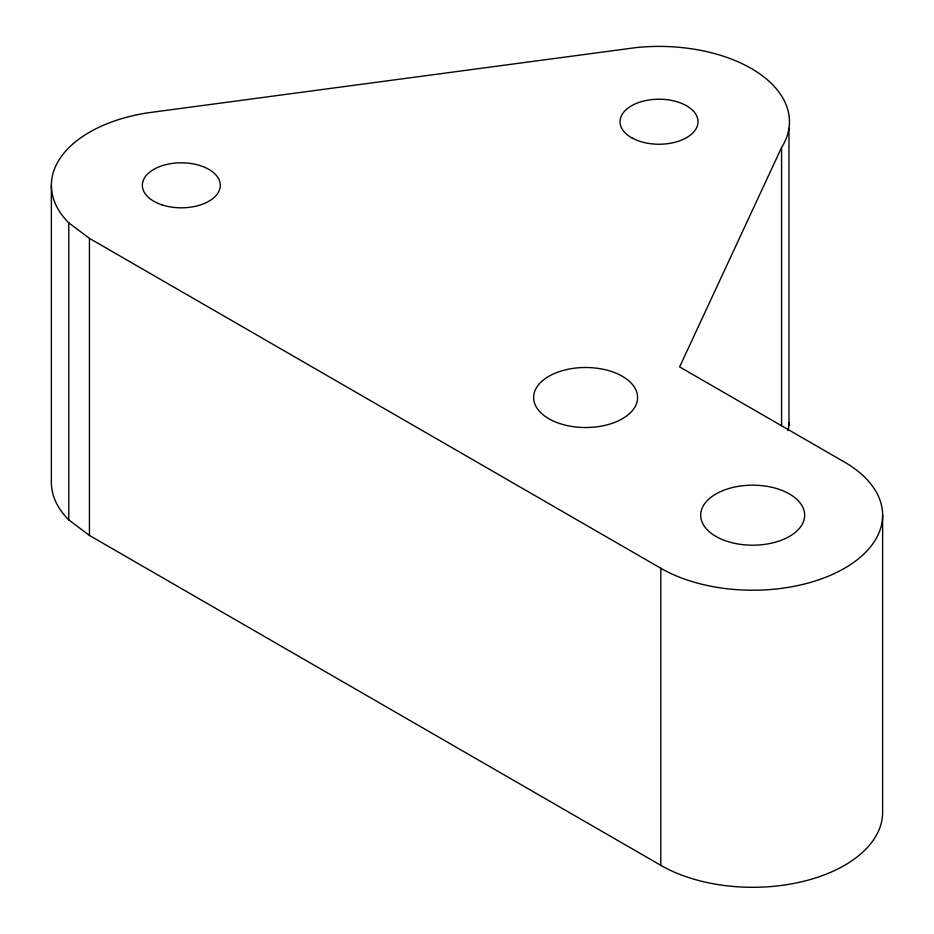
<?xml version="1.0" encoding="UTF-8"?>
<svg xmlns="http://www.w3.org/2000/svg" width="934" height="934" viewBox="0 0 934 934"><rect width="100%" height="100%" fill="white"/><g stroke="black" fill="none" stroke-linecap="round" stroke-linejoin="round"><path stroke-width="1.4" d="M781.583 147.502L679.625 366.91L844.569 462.143A129.943 75.024 0 0 1 844.569 568.246A129.943 75.024 0 0 1 660.793 568.246L89.43 238.368L68.777 222.829A129.943 75.024 0 0 1 147.689 112.851L636.404 47.552A130.445 75.315 0 0 1 781.583 147.502L781.583 425.659M51.37 185.317L51.37 482.399A129.943 75.024 0 0 0 68.777 519.911L89.43 535.451L660.793 865.328A129.943 75.024 0 0 0 802.411 881.591A129.943 75.024 0 0 0 882.63 812.276L882.63 515.194M788.961 128.308L788.961 425.39M660.793 568.246L660.793 865.328M89.43 238.368L89.43 535.451M68.777 222.829L68.777 519.911M789.3 422.6A130.445 75.315 0 0 1 787.864 430.597M161.827 204.803A38.983 22.509 0 0 0 220.296 185.317A38.983 22.509 0 0 0 161.827 165.82A38.983 22.509 0 0 0 161.827 204.803M559.629 423.511A51.977 30.005 0 0 0 637.595 397.51A51.977 30.005 0 0 0 559.629 371.522A51.977 30.005 0 0 0 559.629 423.511M631.781 137.823A38.983 22.509 0 0 0 696.799 127.293A38.983 22.509 0 0 0 648.488 100.055A38.983 22.509 0 0 0 631.781 137.823M715.923 536.408A51.977 30.005 0 0 0 802.89 522.958A51.977 30.005 0 0 0 739.226 486.205A51.977 30.005 0 0 0 715.923 536.408"/></g></svg>
